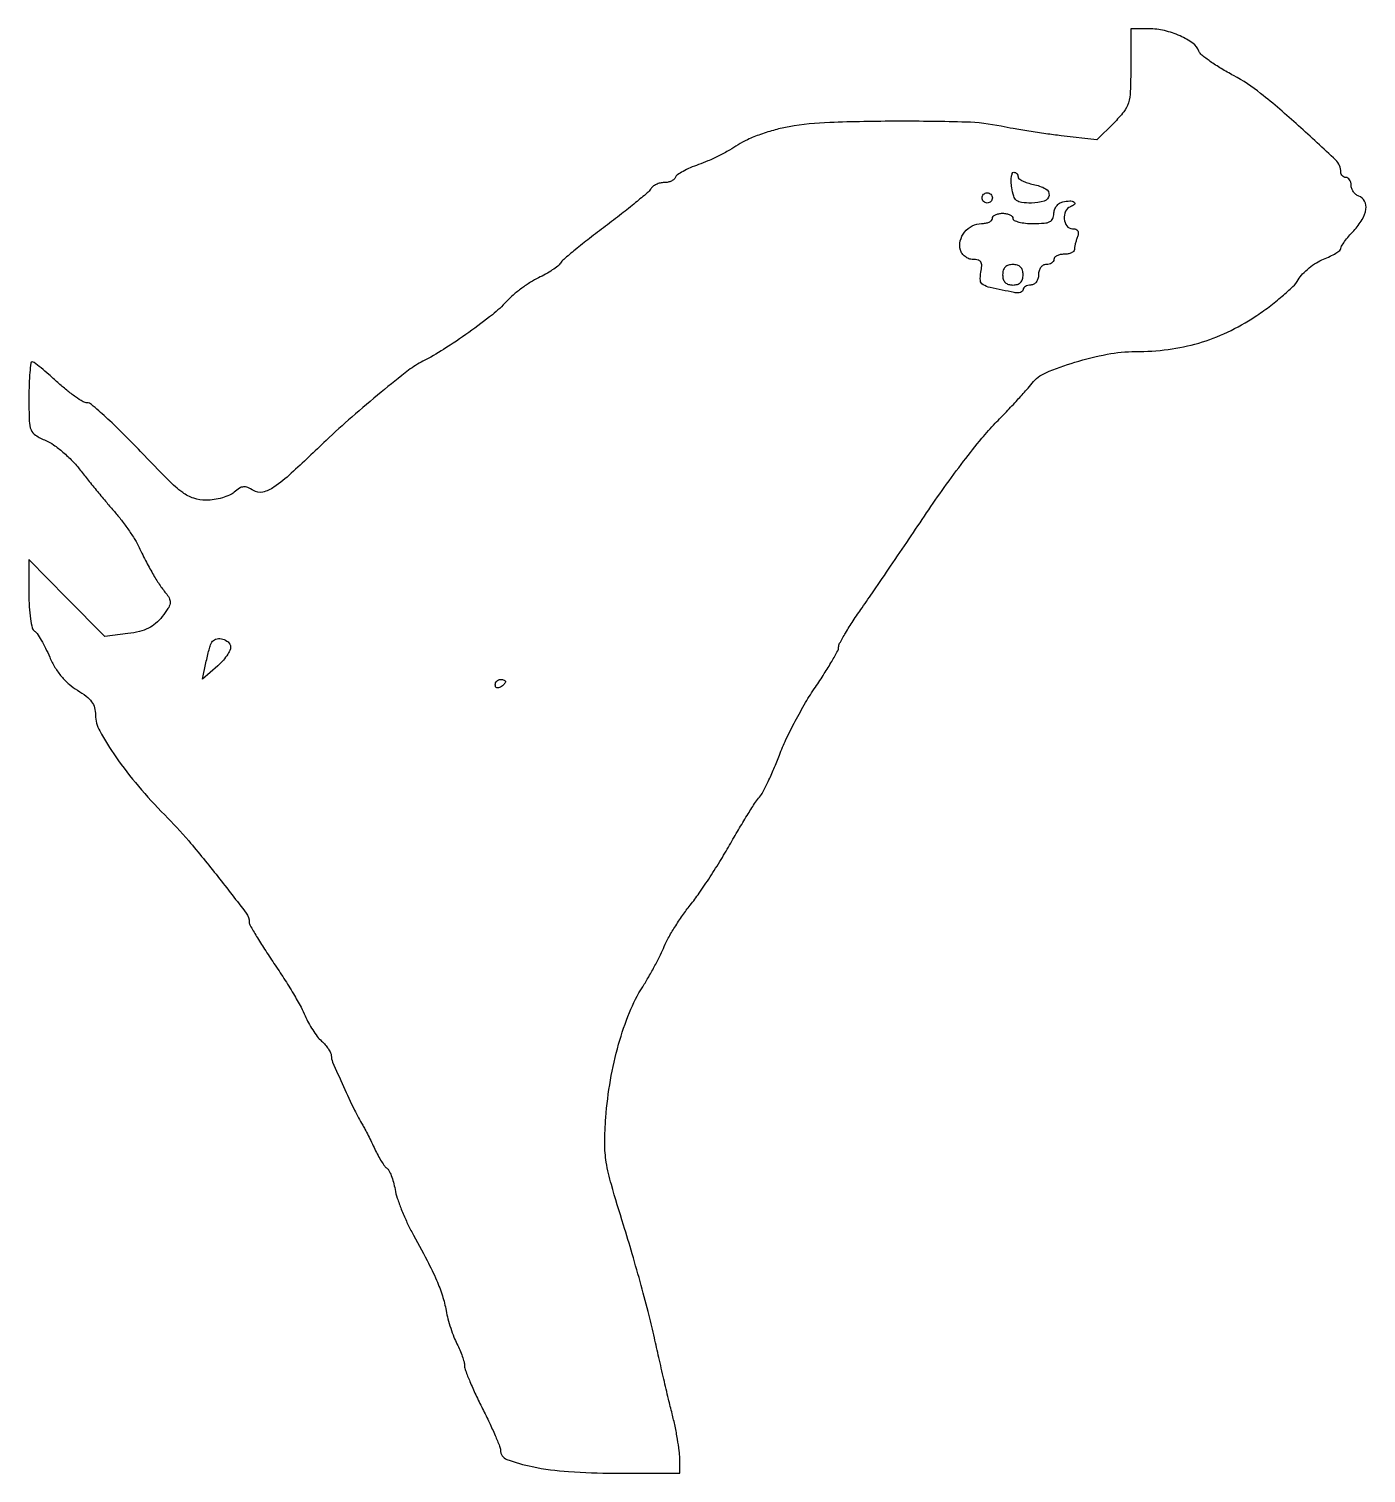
# Model space of a CAD drawing. Extents: x 0 to 261, y 0 to 282.
import ezdxf

# ---------------------------------------------------------------- set-up
doc = ezdxf.new("R2010")
doc.units = 0

msp = doc.modelspace()

# ---------------------------------------------------------------- linework, layer by layer
for points in [[(215, 274.466667, -0.00944), (214.911796, 269.795305, -0.064729), (214.530264, 267.53246, -0.092959), (213.626595, 265.80385, -0.029587), (211.689305, 263.622638), (208.378609, 260.311943), (201.439305, 261.137197, -0.00535), (198.4314, 261.52759, -0.004013), (195.12865, 262.019298, -0.004057), (192.027468, 262.532285, -0.009282), (189.700779, 262.981226, 0.045331), (182.865628, 263.795521, 0.007517), (169.598324, 263.967224, 0.008172), (156.269079, 263.721454, 0.034422), (148.316142, 262.894599, 0.023609), (145.61865, 262.292458, 0.018877), (142.777162, 261.399206, 0.01928), (140.202784, 260.368331, 0.044227), (138.379291, 259.353523, -0.020865), (136.706029, 258.317233, -0.012324), (134.630241, 257.215001, -0.012319), (132.499679, 256.214965, -0.020608), (130.656673, 255.493758, 0.018369), (129.048564, 254.872756, 0.02422), (127.636097, 254.184013, 0.022926), (126.545329, 253.518302, 0.165289), (126.178278, 253.034834, -0.138038), (125.909468, 252.638603, -0.065786), (125.386237, 252.303983, -0.057709), (124.706057, 252.076838, -0.051799), (123.966357, 252, 0.060399), (123.192896, 251.906225, 0.050432), (122.412896, 251.628482, 0.05255), (121.742639, 251.219512, 0.088757), (121.29969, 250.735258, -0.074998), (120.651615, 249.986653, -0.004599), (118.384909, 248.083864, -0.006758), (115.622643, 245.870041, -0.004948), (112.5, 243.485258, 0.004703), (109.378597, 241.103837, 0.006461), (106.620315, 238.900316, 0.004306), (104.352719, 237.007388, 0.07413), (103.718093, 236.281776, -0.083111), (103.196079, 235.705995, -0.019213), (102.135001, 234.932226, -0.019323), (100.827643, 234.125251, -0.017828), (99.42684, 233.398259, 0.030698), (97.886449, 232.547833, 0.018082), (96.15267, 231.35665, 0.018049), (94.50039, 230.036206, 0.029275), (93.208747, 228.786597, -0.03971), (90.431585, 226.209686, -0.012108), (85.844098, 222.762471, -0.012572), (80.926284, 219.433538, -0.025616), (76.876531, 217.121795, 0.048196), (74.097552, 215.364788, 0.006633), (68.74, 211.090708, 0.008138), (62.997636, 206.225258, 0.011135), (58, 201.648535, -0.004459), (51.186293, 195.239347, -0.035639), (47.819607, 192.546503, -0.094181), (45.624971, 191.578015, -0.199077), (43.822933, 191.878507, 0.03895), (42.697946, 192.464741, 0.121877), (41.861909, 192.599633, 0.12344), (41.065741, 192.328501, 0.040447), (40.075467, 191.568297, -0.080278), (39.1465, 190.965821, -0.034208), (37.748584, 190.460687, -0.032731), (36.152392, 190.115594, -0.036887), (34.587666, 190, -0.077771), (32.155558, 190.380599, -0.082255), (30.007338, 191.484285, -0.03802), (27.249068, 193.877948, -0.004888), (21.79459, 199.5, 0.007218), (18.229659, 203.140358, 0.01077), (14.99994, 206.209375, 0.006055), (12.221579, 208.677031, 0.180454), (11.35584, 209, -0.135759), (10.574148, 209.216229, -0.017222), (9.091994, 210.175, -0.019169), (7.379997, 211.468248, -0.014858), (5.615826, 213, 0.006832), (3.906732, 214.532726, 0.010114), (2.363601, 215.825, 0.005699), (1.040784, 216.863414, 0.165006), (0.638169, 217, 0.378789), (0.38325, 216.774528, 0.007838), (0.187462, 214.947692, 0.014206), (0.045905, 212.692221, 0.008568), (0, 210.01342, 0.007208), (0.065845, 205.446099, 0.08725), (0.418133, 203.733639, 0.160814), (1.296385, 202.682106, 0.04009), (3.314007, 201.642159, -0.055275), (4.823399, 200.805351, -0.02343), (6.649306, 199.377974, -0.022837), (8.474821, 197.656679, -0.027707), (10.014505, 195.878739, 0.004535), (11.549186, 193.931159, 0.002887), (13.368767, 191.691236, 0.002899), (15.179394, 189.514299, 0.005379), (16.677771, 187.772276, -0.016866), (18.045843, 186.105798, -0.012507), (19.447153, 184.178339, -0.012674), (20.679484, 182.290299, -0.027679), (21.504026, 180.772276, 0.008964), (22.945311, 177.864441, 0.01358), (24.311804, 175.394026, 0.015633), (25.620701, 173.323253, 0.024451), (26.885886, 171.637499, -0.072965), (27.461979, 170.691621, -0.150733), (27.549398, 169.838934, -0.097063), (27.136738, 168.836645, -0.020062), (26.016134, 167.280847, -0.048176), (24.733789, 165.933272, -0.063029), (23.32029, 164.990889, -0.055958), (21.586037, 164.357177, -0.028985), (19.31376, 163.942322), (14.78894, 163.384644), (7.39447, 170.899949), (0, 178.415255), (0, 171.766644, 0.014955), (0.078154, 169.154263, 0.021774), (0.315876, 166.862428, 0.018958), (0.655077, 165.04796, 0.201279), (1.08276, 164.448852, -0.106532), (1.61066, 163.941209, -0.015762), (2.402359, 162.681711, -0.017165), (3.251943, 161.109123, -0.014011), (4.054542, 159.372758, 0.034262), (5.092771, 157.346237, 0.038444), (6.363583, 155.561646, 0.040167), (7.835181, 154.061955, 0.045411), (9.471782, 152.884148, -0.029149), (11.188702, 151.731271, -0.073053), (12.242316, 150.656246, -0.091123), (12.807364, 149.479752, -0.0666), (13, 148.039947, 0.128836), (13.81068, 144.945986, 0.023449), (16.983573, 139.878493, 0.023968), (21.35425, 134.179288, 0.02015), (26.5, 128.571344, -0.019753), (31.180442, 123.478616, -0.009186), (36.862137, 116.529153, -0.003728), (42.401945, 109.384369, -0.16448), (43, 107.615536, 0.130745), (43.169636, 106.977897, 0.005026), (44.417228, 104.849, 0.008693), (45.976073, 102.348852, 0.005989), (47.824606, 99.569329, -0.007769), (49.764542, 96.629733, -0.007865), (51.604098, 93.643164, -0.007704), (53.123373, 90.99536, -0.031555), (53.915981, 89.322294, 0.027979), (54.540584, 87.979139, 0.02083), (55.371295, 86.570651, 0.021195), (56.26912, 85.304792, 0.044012), (57.091375, 84.417307, -0.028384), (57.821861, 83.676642, -0.031195), (58.439341, 82.87997, -0.03283), (58.874092, 82.140263, -0.116958), (59, 81.609365, 0.102691), (59.268143, 80.317548, 0.003494), (61.375321, 75.551917, 0.007072), (63.529013, 70.946732, 0.023264), (65.131597, 68, -0.014364), (65.578603, 67.211817, -0.004496), (66.203572, 66.006024, -0.004488), (66.87752, 64.64649, -0.004948), (67.504953, 63.318381, 0.01529), (68.131877, 62.059435, 0.017923), (68.804329, 60.907645, 0.017075), (69.434954, 59.982762, 0.096457), (69.871486, 59.579426, -0.139873), (70.261472, 59.151702, -0.024294), (70.704611, 58.139774, -0.02475), (71.119443, 56.865358, -0.019941), (71.441315, 55.461124, 0.033106), (71.877095, 53.766032, 0.014185), (72.670848, 51.565543, 0.013963), (73.652222, 49.260339, 0.017885), (74.688859, 47.200079, -0.005349), (77.712604, 41.548023, -0.017346), (79.546496, 37.711028, -0.025439), (80.688728, 34.679163, -0.032816), (81.406915, 31.79224, 0.020495), (81.768566, 30.168869, 0.013924), (82.306425, 28.353414, 0.014048), (82.924831, 26.627036, 0.027186), (83.531228, 25.29224, -0.018928), (84.09055, 24.113145, -0.018192), (84.567151, 22.879595, -0.018467), (84.906985, 21.762775, -0.060544), (85.012544, 21, 0.087143), (85.189958, 20.079609, 0.008101), (86.052736, 17.922447, 0.010226), (87.183643, 15.370345, 0.007856), (88.518705, 12.629605, -0.006429), (89.852213, 9.91179, -0.008806), (90.97737, 7.430158, -0.00613), (91.852876, 5.334906, -0.09618), (92, 4.57715, 0.31356), (93.27822, 2.739308, 0.03889), (98.227231, 1.328749, 0.032946), (105.317488, 0.372592, 0.017093), (114.25, 0.068816), (127, 0.071209), (127, 2.954837, 0.032486), (126.902792, 4.449393, 0.009765), (126.563331, 6.704188, 0.009743), (126.082529, 9.225375, 0.010426), (125.513466, 11.669233, -0.003693), (124.806326, 14.531052, -0.001508), (123.885614, 18.430962, -0.001492), (122.921459, 22.62729, -0.001905), (122.059316, 26.5, 0.00921), (121.021796, 30.85924, 0.003889), (119.475579, 36.675, 0.003846), (117.727163, 42.864077, 0.005011), (116.026651, 48.5, -0.0054), (113.64907, 56.402125, -0.029643), (112.667885, 60.745114, -0.041916), (112.371164, 64.486502, -0.017961), (112.57462, 69.5, -0.023798), (113.484372, 76.795242, -0.025787), (115.068718, 83.774832, -0.027635), (117.201596, 90.001085, -0.04404), (119.765201, 95.006769, 0.010046), (120.948142, 96.974663, 0.007657), (122.16643, 99.174103, 0.00775), (123.245055, 101.271349, 0.017983), (123.972034, 102.883796, -0.031467), (124.756846, 104.506347, -0.01222), (126.035433, 106.649712, -0.012041), (127.537448, 108.910652, -0.014608), (129.056468, 110.952222, 0.015794), (130.771826, 113.269119, 0.006897), (132.906313, 116.443768, 0.006817), (135.082448, 119.880285, 0.009041), (136.962383, 123.068427, -0.004774), (138.672998, 126.026842, -0.005767), (140.337163, 128.769812, -0.004948), (141.785742, 131.045975, -0.038726), (142.549016, 132.04157, 0.061974), (143.230969, 133.022103, 0.010242), (144.262522, 135.086377, 0.011114), (145.378079, 137.579655, 0.009622), (146.439152, 140.242111, -0.020676), (147.723369, 143.268228, -0.011163), (149.539186, 146.887481, -0.011101), (151.556388, 150.497654, -0.01715), (153.472791, 153.51375, 0.007709), (155.207491, 156.133278, 0.010749), (156.671922, 158.532566, 0.007408), (157.815041, 160.568109, 0.123558), (158.006092, 161.313208, -0.125809), (158.199853, 162.055186, -0.007655), (159.350957, 164.060755, -0.011031), (160.827159, 166.423635, -0.007913), (162.575801, 169, 0.002816), (164.870958, 172.308479, 0.000971), (168.152116, 177.115625, 0.000965), (171.748808, 182.429128, 0.00112), (175.150521, 187.5, -0.00865), (178.613337, 192.497605, -0.007621), (182.393303, 197.590625, -0.007678), (185.942734, 202.079296, -0.022849), (188.557163, 205, 0.00403), (190.754013, 207.275784, 0.004144), (192.893245, 209.565635, 0.004013), (194.715573, 211.581203, 0.017513), (195.74158, 212.819182, -0.129015), (198.398207, 214.86896, -0.025829), (204.069429, 216.93209, -0.028183), (210.412843, 218.490534, -0.046172), (215.918162, 219, 0.032822), (222.312253, 219.420185, 0.038471), (228.256932, 220.675726, 0.038977), (233.873164, 222.808721, 0.03534), (239.286546, 225.84763, 0.015315), (242.001999, 227.75689, 0.016094), (244.549718, 229.798758, 0.015936), (246.628369, 231.695531, 0.066519), (247.673685, 233.024738, -0.056632), (248.52978, 234.158605, -0.032282), (249.791944, 235.325983, -0.03184), (251.232324, 236.350383, -0.045189), (252.637139, 237.053809, 0.018361), (253.925444, 237.614709, 0.026722), (255.012159, 238.209482, 0.025134), (255.818096, 238.766154, 0.233108), (256, 239.135124, -0.142699), (256.126884, 239.57066, -0.014705), (256.734375, 240.465572, -0.01737), (257.542531, 241.505758, -0.01304), (258.5, 242.594501, 0.048983), (260.164129, 244.785735, 0.101577), (260.895701, 246.795049, 0.159152), (260.628972, 248.358787, 0.181914), (259.5, 249.361626, -0.081035), (258.926585, 249.696157, -0.065663), (258.440625, 250.217991, -0.06652), (258.112085, 250.840167, -0.088478), (258, 251.468615, 0.063461), (257.925386, 252.05412, 0.081424), (257.70625, 252.550156, 0.09843), (257.381366, 252.882059, 0.151099), (257, 253, -0.104781), (256.61844, 253.080848, -0.09912), (256.29375, 253.310299, -0.096493), (256.076133, 253.653109, -0.093578), (256, 254.056337, 0.204991), (255.001781, 256.388808, 0.007437), (247.753228, 263.103194, 0.01391), (240.349379, 269.396134, 0.046773), (235.046259, 272.89466, -0.013361), (232.638454, 274.261839, -0.017457), (230.517829, 275.645295, -0.015132), (228.850043, 276.895407, -0.133511), (228.311076, 277.631733, 0.14594), (227.106761, 279.195576, 0.051031), (224.621414, 280.627677, 0.048194), (221.5703, 281.653918, 0.057099), (218.54966, 282), (215, 282)], [(193, 253.125, 0.239262), (193.191171, 252.748369, 0.04364), (193.88125, 252.330781, 0.038538), (194.850879, 251.943589, 0.026378), (196, 251.65, -0.074149), (198.383906, 250.792153, -0.304643), (199.06501, 249.502588, -0.30156), (198.129675, 248.372243, -0.07357), (195.613499, 248, -0.027442), (193.699735, 248.105116, -0.139681), (192.721932, 248.503972, -0.155057), (192.155948, 249.334366, -0.036233), (191.786692, 251, -0.025568), (191.677574, 252.149985, -0.042928), (191.7186, 253.11875, -0.055623), (191.88429, 253.797993, -0.314934), (192.173193, 254, -0.104979), (192.488667, 253.933026, -0.099155), (192.757125, 253.742969, -0.09644), (192.937058, 253.45901, -0.093399)], [(203.25, 247.279762, 0.201932), (202.291574, 246.401942, 0.129208), (202.026735, 244.89324, 0.140368), (202.541533, 243.534363, 0.236716), (203.606989, 243, -0.076855), (204.262395, 242.898658, -0.176865), (204.651801, 242.59835, -0.16701), (204.769113, 242.103551, -0.067159), (204.606989, 241.418213, 0.016969), (204.374624, 240.745256, 0.015089), (204.178303, 240.03135, 0.015326), (204.040803, 239.378353, 0.04425), (204, 238.918213, -0.20455), (203.850156, 238.56726, -0.083526), (203.4125, 238.269725, -0.063754), (202.765613, 238.067444, -0.043961), (202, 238, 0.048028), (201.234582, 237.926307, 0.068025), (200.5875, 237.70625, 0.088204), (200.151477, 237.381882, 0.191087), (200, 237, -0.148195), (199.884432, 236.618646, -0.098894), (199.559375, 236.29375, -0.082425), (199.073457, 236.074694, -0.064853), (198.5, 236, 0.130775), (197.924246, 235.846791, 0.10214), (197.4375, 235.416667, 0.08892), (197.111864, 234.769411, 0.072314), (197, 234, -0.072314), (196.888136, 233.230589, -0.08892), (196.5625, 232.583333, -0.10214), (196.075754, 232.153209, -0.130775), (195.5, 232, 0.058511), (194.926318, 231.932636, 0.077596), (194.440625, 231.733751, 0.096244), (194.115236, 231.439352, 0.162267), (194, 231.09362, -0.207714), (193.86206, 230.775903, -0.110893), (193.485938, 230.55517, -0.077994), (192.920057, 230.467241, -0.048477), (192.25, 230.533389, -0.004487), (187.569473, 231.502925, -0.083485), (186.172926, 232.06042, -0.241905), (185.66174, 232.894731, -0.066071), (185.752376, 234.484969, 0.03246), (185.91335, 235.77664, 0.151767), (185.735745, 236.495712, 0.198181), (185.216774, 236.87899, 0.061285), (184.233209, 237, -0.085319), (183.433062, 237.137536, -0.073968), (182.680251, 237.537257, -0.075332), (182.08825, 238.130164, -0.094902), (181.754979, 238.828959, -0.125303), (181.743297, 240.63432, -0.107453), (182.583733, 242.343838, -0.106198), (184.068541, 243.564783, -0.119713), (185.860243, 244, 0.044778), (186.679314, 244.0735, 0.064637), (187.371446, 244.29375, 0.084546), (187.839283, 244.617864, 0.20173), (188, 245, -0.191087), (188.151477, 245.381882, -0.088204), (188.5875, 245.70625, -0.068025), (189.234582, 245.926307, -0.048028), (190, 246, -0.048028), (190.765418, 245.926307, -0.068025), (191.4125, 245.70625, -0.088204), (191.848523, 245.381882, -0.191087), (192, 245, 0.295869), (192.251055, 244.612873, 0.04382), (193.175, 244.29375, 0.037669), (194.467056, 244.07239, 0.023598), (196, 244, 0.017678), (198.119369, 244.074957, 0.094825), (199.230971, 244.370417, 0.179024), (199.796595, 244.956511, 0.103703), (200, 245.926676, -0.085476), (200.131811, 246.692084, -0.076656), (200.514062, 247.401734, -0.078581), (201.081511, 247.948522, -0.0981), (201.75, 248.242607, -0.046803), (203.095875, 248.412174, -0.151762), (203.953555, 248.175328, -0.485025), (203.995802, 247.740913, -0.105773)], [(188, 249, -0.099038), (187.923658, 248.618362, -0.097945), (187.70625, 248.29375, -0.097945), (187.381638, 248.076342, -0.099038), (187, 248, -0.099038), (186.618362, 248.076342, -0.097945), (186.29375, 248.29375, -0.097945), (186.076342, 248.618362, -0.099038), (186, 249, -0.099038), (186.076342, 249.381638, -0.097945), (186.29375, 249.70625, -0.097945), (186.618362, 249.923658, -0.099038), (187, 250, -0.099038), (187.381638, 249.923658, -0.097945), (187.70625, 249.70625, -0.097945), (187.923658, 249.381638, -0.099038)], [(190, 234, 0.072254), (190.126841, 233.126841, 0.124864), (190.5, 232.5, 0.124864), (191.126841, 232.126841, 0.072254), (192, 232, 0.072254), (192.873159, 232.126841, 0.124864), (193.5, 232.5, 0.124864), (193.873159, 233.126841, 0.072254), (194, 234, 0.072254), (193.873159, 234.873159, 0.124864), (193.5, 235.5, 0.124864), (192.873159, 235.873159, 0.072254), (192, 236, 0.072254), (191.126841, 235.873159, 0.124864), (190.5, 235.5, 0.124864), (190.126841, 234.873159, 0.072254)], [(39.305606, 161.645987, -0.185143), (39.305792, 160.948568, -0.047436), (38.795286, 159.91992, -0.04179), (37.943876, 158.77401, -0.032017), (36.838719, 157.671393), (33.852249, 155.050811), (34.543722, 158.275405, -0.007596), (34.840817, 159.564986, -0.009012), (35.161741, 160.773088, -0.008018), (35.466371, 161.780285, -0.055613), (35.676614, 162.25, -0.180395), (36.435868, 162.866343, -0.12308), (37.555361, 162.956093, -0.115044), (38.644186, 162.503415, -0.146357)], [(93, 154.559017, -0.151918), (92.934461, 154.34829, -0.038439), (92.70625, 154.066025, -0.035638), (92.382774, 153.768994, -0.029505), (92, 153.5, -0.082592), (91.6179, 153.343488, -0.161196), (91.29375, 153.3746, -0.182303), (91.078288, 153.586039, -0.108972), (91, 153.940983, -0.093332), (91.076123, 154.345238, -0.09642), (91.29375, 154.688914, -0.099167), (91.618444, 154.918938, -0.105053), (92, 155, -0.042167), (92.382849, 154.967655, -0.061769), (92.70625, 154.870461, -0.081139), (92.92554, 154.727648, -0.210953)]]:
    msp.add_lwpolyline(points, format="xyb", close=True)

doc.saveas('drawing.dxf')
